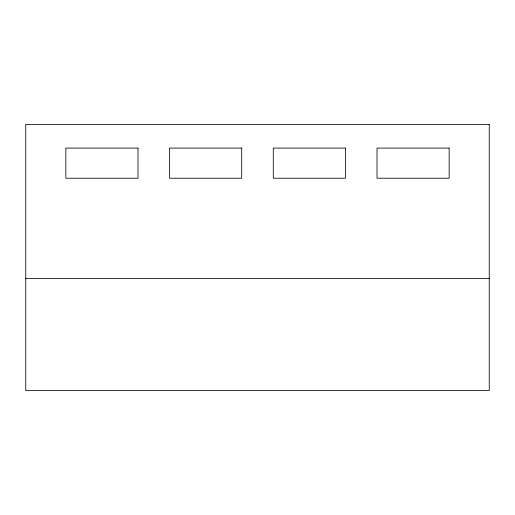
<?xml version="1.0" encoding="UTF-8"?>
<svg xmlns="http://www.w3.org/2000/svg" width="515" height="515" viewBox="0 0 515 515"><rect width="100%" height="100%" fill="white"/><g stroke="black" fill="none" stroke-linecap="round" stroke-linejoin="round"><path stroke-width="0.77" d="M25.75 278.415L489.25 278.415M489.25 124.392L25.75 124.392L25.75 390.608L489.25 390.608L489.25 124.392M137.988 148.082L65.849 148.082L65.849 178.229L137.988 178.229L137.988 148.082M241.709 148.082L169.57 148.082L169.57 178.229L241.709 178.229L241.709 148.082M345.43 148.082L273.291 148.082L273.291 178.229L345.43 178.229L345.43 148.082M449.151 148.082L377.012 148.082L377.012 178.229L449.151 178.229L449.151 148.082"/></g></svg>
